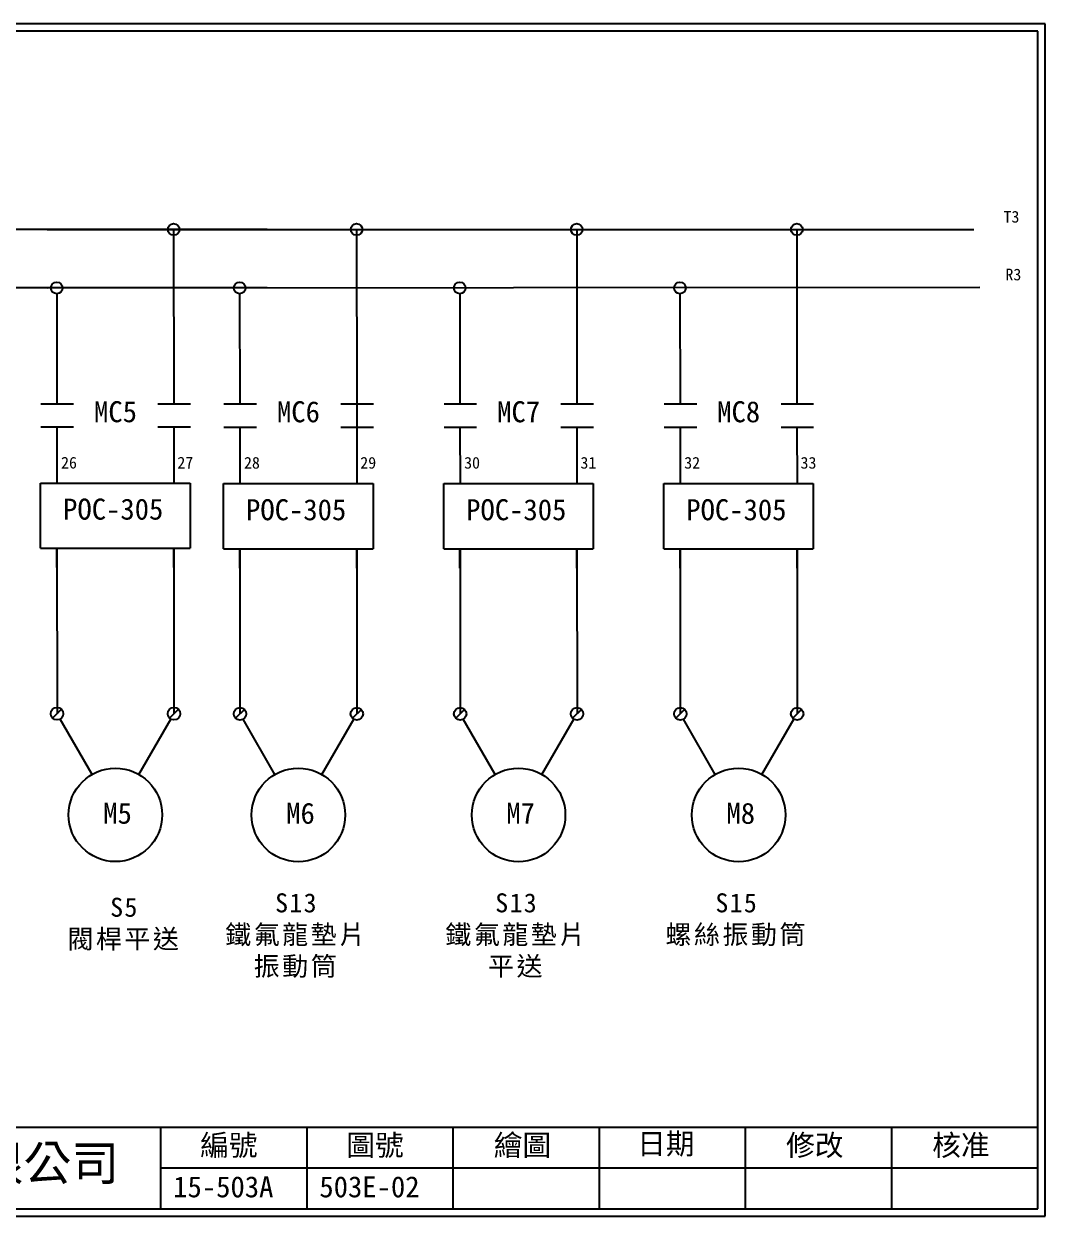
# Model space of a CAD drawing. Extents: x 10 to 297, y 3 to 207.
# Drawn here: x 122.3 to 297, y 3 to 207 of the extents above; entities that cross this region are included whole.
import ezdxf

# ---------------------------------------------------------------- set-up
doc = ezdxf.new("R2010")
doc.units = 0
doc.layers.get('0').update_dxf_attribs({"linetype": 'CONTINUOUS'})
doc.layers.add('圖框層', color=7, linetype='CONTINUOUS')
doc.layers.add('標尺寸層', color=3, linetype='CONTINUOUS')
doc.styles.add('STSL', font='kaiu.ttf')
doc.styles.add('標楷體', font='kaiu.ttf')

msp = doc.modelspace()

# ---------------------------------------------------------------- linework, layer by layer
for p, q in [((163.94, 171.79), (22.17, 171.79)), ((147.94, 171.79), (147.96, 141.98)), ((179.23, 171.79), (179.25, 141.97)), ((216.88, 171.79), (216.9, 141.97)), ((254.53, 171.79), (254.55, 141.97)), ((163.94, 161.79), (22.17, 161.79)), ((127.94, 160.79), (127.96, 141.98)), ((159.23, 160.79), (159.25, 141.97)), ((196.88, 160.79), (196.9, 141.97)), ((234.53, 160.79), (234.55, 141.97)), ((179.25, 141.97), (179.26, 128.31)), ((127.96, 138.01), (127.97, 128.41)), ((147.96, 138.01), (147.97, 128.41)), ((159.26, 138), (159.27, 128.31)), ((196.91, 138), (196.92, 128.31)), ((216.91, 138), (216.91, 128.31)), ((234.56, 138), (234.57, 128.31)), ((254.55, 138), (254.56, 128.31)), ((127.97, 117.27), (127.99, 88.95)), ((147.97, 117.27), (147.99, 88.95)), ((159.26, 117.17), (159.28, 88.94)), ((179.26, 117.17), (179.28, 88.94)), ((196.92, 117.17), (196.93, 88.94)), ((216.92, 117.17), (216.93, 88.94)), ((234.57, 117.17), (234.58, 88.94)), ((254.57, 117.17), (254.58, 88.94)), ((128.75, 89.71), (127.24, 88.2)), ((133.98, 78.58), (128.53, 88.03)), ((141.98, 78.58), (147.44, 88.04)), ((148.75, 89.71), (147.24, 88.2)), ((160.04, 89.7), (158.53, 88.18)), ((165.27, 78.57), (159.82, 88.01)), ((173.27, 78.57), (178.73, 88.02)), ((180.04, 89.7), (178.53, 88.18)), ((197.69, 89.7), (196.18, 88.18)), ((202.93, 78.57), (197.47, 88.01)), ((210.93, 78.57), (216.38, 88.02)), ((217.69, 89.7), (216.18, 88.18)), ((235.34, 89.7), (233.83, 88.18)), ((240.57, 78.57), (235.12, 88.01)), ((248.57, 78.57), (254.03, 88.02)), ((255.34, 89.7), (253.83, 88.18))]:
    msp.add_line(p, q)
for centre, radius in [((147.94, 171.79), 1), ((179.23, 171.79), 1), ((216.88, 171.79), 1), ((254.53, 171.79), 1), ((127.94, 161.79), 1), ((159.23, 161.79), 1), ((196.88, 161.79), 1), ((234.53, 161.79), 1), ((127.99, 88.95), 1.07), ((147.99, 88.95), 1.07), ((159.28, 88.94), 1.07), ((179.28, 88.94), 1.07), ((196.94, 88.94), 1.07), ((216.94, 88.94), 1.07), ((234.59, 88.94), 1.07), ((254.59, 88.94), 1.07), ((137.98, 71.65), 8), ((169.27, 71.64), 8), ((206.93, 71.64), 8), ((244.57, 71.64), 8)]:
    msp.add_circle(centre, radius)
at = {"layer": '圖框層', "color": 7}
for p, q in [((297, 206.97), (10, 206.97)), ((297, 3), (297, 206.97)), ((295.75, 205.72), (11.25, 205.72)), ((295.75, 4.25), (295.75, 205.72)), ((11.25, 18.25), (295.75, 18.25)), ((145.75, 4.25), (145.75, 18.25)), ((170.75, 4.25), (170.75, 18.25)), ((195.75, 4.25), (195.75, 18.25)), ((220.75, 4.25), (220.75, 18.25)), ((245.75, 4.25), (245.75, 18.25)), ((270.75, 4.25), (270.75, 18.25)), ((145.75, 11.25), (295.75, 11.25)), ((11.25, 4.25), (295.75, 4.25)), ((10, 3), (297, 3))]:
    msp.add_line(p, q, dxfattribs=at)
at = {"layer": '標尺寸層', "color": 7}
for p, q in [((126.28, 171.79), (284.83, 171.79)), ((126.28, 161.79), (285.83, 161.91)), ((125.24, 141.98), (130.81, 141.98)), ((145.24, 141.98), (150.81, 141.98)), ((156.53, 141.97), (162.1, 141.97)), ((176.53, 141.97), (182.1, 141.97)), ((194.18, 141.97), (199.75, 141.97)), ((214.18, 141.97), (219.75, 141.97)), ((231.83, 141.97), (237.4, 141.97)), ((251.83, 141.97), (257.4, 141.97)), ((125.24, 138.01), (130.81, 138.01)), ((145.24, 138.01), (150.81, 138.01)), ((156.53, 138), (162.1, 138)), ((176.53, 138), (182.1, 138)), ((194.18, 138), (199.75, 138)), ((214.18, 138), (219.75, 138)), ((231.83, 138), (237.4, 138)), ((251.83, 138), (257.4, 138)), ((125.19, 128.41), (130.75, 128.41)), ((125.19, 117.27), (125.19, 128.41)), ((130.75, 128.41), (145.19, 128.41)), ((145.19, 128.41), (150.75, 128.41)), ((150.75, 128.41), (150.75, 117.27)), ((156.48, 128.31), (162.05, 128.31)), ((156.48, 117.17), (156.48, 128.31)), ((162.05, 128.31), (176.48, 128.31)), ((176.48, 128.31), (182.05, 128.31)), ((182.05, 128.31), (182.05, 117.17)), ((194.13, 128.31), (199.7, 128.31)), ((194.13, 117.17), (194.13, 128.31)), ((199.7, 128.31), (214.13, 128.31)), ((214.13, 128.31), (219.7, 128.31)), ((219.7, 128.31), (219.7, 117.17)), ((231.78, 128.31), (237.35, 128.31)), ((231.78, 117.17), (231.78, 128.31)), ((237.35, 128.31), (251.78, 128.31)), ((251.78, 128.31), (257.35, 128.31)), ((257.35, 128.31), (257.35, 117.17)), ((125.19, 117.27), (130.75, 117.27)), ((127.96, 113.94), (127.96, 117.27)), ((130.75, 117.27), (145.19, 117.27)), ((145.19, 117.27), (150.75, 117.27)), ((147.96, 113.94), (147.96, 117.27)), ((156.48, 117.17), (162.05, 117.17)), ((159.25, 113.83), (159.25, 117.17)), ((162.05, 117.17), (176.48, 117.17)), ((176.48, 117.17), (182.05, 117.17)), ((179.25, 113.83), (179.25, 117.17)), ((194.13, 117.17), (199.7, 117.17)), ((196.91, 113.83), (196.91, 117.17)), ((199.7, 117.17), (214.13, 117.17)), ((214.13, 117.17), (219.7, 117.17)), ((216.91, 113.83), (216.91, 117.17)), ((231.78, 117.17), (237.35, 117.17)), ((234.56, 113.83), (234.56, 117.17)), ((237.35, 117.17), (251.78, 117.17)), ((251.78, 117.17), (257.35, 117.17)), ((254.56, 113.83), (254.56, 117.17))]:
    msp.add_line(p, q, dxfattribs=at)

# ---------------------------------------------------------------- texts
at = {"color": 0, "char_height": 3.25, "width": 29.841, "attachment_point": 2, "style": '標楷體'}
for s, insert in [('{\\T1.1;S5\\P閥桿平送}', (139.52, 57.47)), ('{\\T1.1;\\PS13\\P鐵氟龍墊片\\P振動筒}', (168.95, 63.64)), ('{\\T1.1;\\PS13\\P鐵氟龍墊片\\P平送}', (206.6, 63.64)), ('{\\T1.1;\\PS15\\P螺絲振動筒}', (244.25, 63.64))]:
    msp.add_mtext(s, dxfattribs=dict(at, insert=insert))
at = {"layer": '圖框層', "color": 4, "style": 'STSL'}
for s, height, p in [('T3', 2, (289.87, 172.97)), ('R3', 2, (290.2, 163.09)), ('MC5', 3.6, (134.32, 138.82)), ('MC6', 3.6, (165.61, 138.81)), ('MC7', 3.6, (203.27, 138.81)), ('MC8', 3.6, (240.91, 138.81)), ('26', 2, (128.68, 130.9)), ('27', 2, (148.57, 130.9)), ('28', 2, (159.97, 130.88)), ('29', 2, (179.86, 130.88)), ('30', 2, (197.62, 130.88)), ('31', 2, (217.51, 130.88)), ('32', 2, (235.27, 130.88)), ('33', 2, (255.16, 130.88)), ('POC-305', 3.6, (129.03, 122.15)), ('POC-305', 3.6, (160.32, 122.05)), ('POC-305', 3.6, (197.97, 122.05)), ('POC-305', 3.6, (235.62, 122.05)), ('M5', 3.6, (135.9, 70.13)), ('M6', 3.6, (167.19, 70.12)), ('M7', 3.6, (204.84, 70.12)), ('M8', 3.6, (242.49, 70.12)), ('編號', 3.6, (152.47, 13.34)), ('圖號', 3.6, (177.47, 13.34)), ('繪圖', 3.6, (202.69, 13.34)), ('日期', 3.6, (227.22, 13.59)), ('修改', 3.6, (252.69, 13.34)), ('核准', 3.6, (277.69, 13.34)), ('泓陞自動化科技有限公司', 6, (48.6, 9.08)), ('15-503A', 3.6, (147.86, 6.22)), ('503E-02', 3.6, (172.86, 6.22))]:
    msp.add_text(s, height=height, dxfattribs=at).set_placement(p)

doc.saveas('drawing.dxf')
